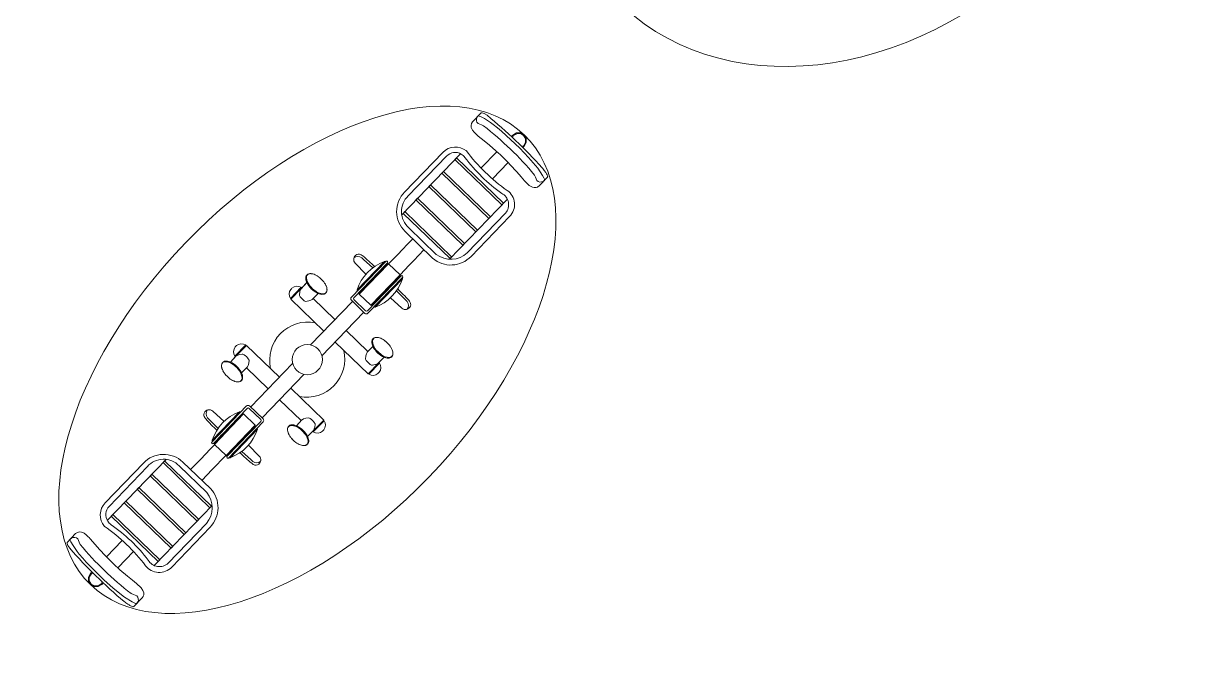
# Model space of a CAD drawing. Header units: metres. Extents: x 859577 to 860336, y 1645916 to 1646650.
# Drawn here: x 859953.699 to 859957.585, y 1646448.414 to 1646450.481 of the extents above; entities that cross this region are included whole.
import ezdxf

# ---------------------------------------------------------------- set-up
doc = ezdxf.new("R2010")
doc.units = ezdxf.units.M
doc.layers.add('A-ACCESORIOS', color=30, linetype='Continuous', lineweight=20)
doc.layers.add('PISO', color=31, linetype='Continuous', lineweight=15)

# ---------------------------------------------------------------- blocks, each defined once
blk = doc.blocks.new('mu10-9')
at = {"layer": 'A-ACCESORIOS', "linetype": 'Continuous', "ltscale": 20}
for p, q in [((-0.2018, 0.1948), (-0.2043, 0.1942)), ((-0.2043, 0.1942), (-0.2026, 0.1946)), ((-0.2026, 0.1946), (-0.2042, 0.1942)), ((-0.2018, 0.1948), (-0.1993, 0.1948)), ((-0.1968, 0.1942), (-0.1993, 0.1948)), ((0.1968, 0.1942), (0.1993, 0.1948)), ((0.2018, 0.1948), (0.1993, 0.1948)), ((0.2018, 0.1948), (0.2043, 0.1942)), ((0.2043, 0.1942), (0.2026, 0.1946)), ((0.2026, 0.1946), (0.2042, 0.1942)), ((-0.2234, 0.1576), (-0.2236, 0.1528)), ((-0.223, 0.1614), (-0.2234, 0.1576)), ((-0.2229, 0.1623), (-0.223, 0.1614)), ((-0.2222, 0.1669), (-0.2229, 0.1623)), ((-0.2217, 0.1689), (-0.2222, 0.1669)), ((-0.2211, 0.1713), (-0.2217, 0.1689)), ((-0.2211, 0.1714), (-0.2199, 0.1755)), ((-0.2184, 0.1793), (-0.2198, 0.1755)), ((-0.2183, 0.1794), (-0.2166, 0.1828)), ((-0.215, 0.1854), (-0.2165, 0.183)), ((-0.2147, 0.1859), (-0.215, 0.1854)), ((-0.2137, 0.1872), (-0.2147, 0.1859)), ((-0.2147, 0.1859), (-0.2147, 0.1858)), ((-0.2137, 0.1872), (-0.2135, 0.1874)), ((-0.2135, 0.1874), (-0.2126, 0.1885)), ((-0.2122, 0.1889), (-0.2126, 0.1885)), ((-0.2121, 0.1891), (-0.2122, 0.1889)), ((-0.2121, 0.1891), (-0.2099, 0.1912)), ((-0.2075, 0.1929), (-0.2099, 0.1912)), ((-0.2051, 0.194), (-0.2075, 0.1929)), ((-0.2044, 0.1942), (-0.2051, 0.194)), ((-0.2042, 0.1942), (-0.2044, 0.1942)), ((-0.2042, 0.1942), (-0.2043, 0.1942)), ((-0.1936, 0.1929), (-0.1968, 0.1942)), ((-0.1936, 0.1929), (-0.1912, 0.1912)), ((-0.1912, 0.1912), (-0.189, 0.1891)), ((-0.189, 0.1891), (-0.1869, 0.1864)), ((-0.1058, 0.1775), (-0.1058, 0.026)), ((0.1058, 0.1775), (0.1058, 0.026)), ((0.189, 0.1891), (0.1869, 0.1864)), ((0.1912, 0.1912), (0.189, 0.1891)), ((0.1936, 0.1929), (0.1912, 0.1912)), ((0.1936, 0.1929), (0.1968, 0.1942)), ((0.2042, 0.1942), (0.2044, 0.1942)), ((0.2042, 0.1942), (0.2043, 0.1942)), ((0.2044, 0.1942), (0.2051, 0.194)), ((0.2051, 0.194), (0.2075, 0.1929)), ((0.2075, 0.1929), (0.2099, 0.1912)), ((0.2121, 0.1891), (0.2099, 0.1912)), ((0.2121, 0.1891), (0.2122, 0.1889)), ((0.2122, 0.1889), (0.2126, 0.1885)), ((0.2135, 0.1874), (0.2126, 0.1885)), ((0.2137, 0.1872), (0.2135, 0.1874)), ((0.2137, 0.1872), (0.2147, 0.1859)), ((0.2147, 0.1859), (0.2147, 0.1858)), ((0.2147, 0.1859), (0.215, 0.1854)), ((0.215, 0.1854), (0.2165, 0.183)), ((0.2183, 0.1794), (0.2166, 0.1828)), ((0.2184, 0.1793), (0.2198, 0.1755)), ((0.2211, 0.1714), (0.2199, 0.1755)), ((0.2211, 0.1713), (0.2217, 0.1689)), ((0.2217, 0.1689), (0.2222, 0.1669)), ((0.2222, 0.1669), (0.2229, 0.1623)), ((0.2229, 0.1623), (0.223, 0.1614)), ((0.223, 0.1614), (0.2234, 0.1576)), ((0.2234, 0.1576), (0.2236, 0.1528)), ((-0.2236, 0.1528), (-0.2234, 0.1481)), ((-0.2235, 0.1479), (-0.2232, 0.1432)), ((-0.2234, 0.148), (-0.2231, 0.1437)), ((-0.2232, 0.1432), (-0.2226, 0.1386)), ((-0.2226, 0.1386), (-0.2226, 0.1385)), ((-0.2226, 0.1385), (-0.2217, 0.134)), ((-0.2217, 0.134), (-0.2206, 0.1297)), ((-0.2205, 0.1297), (-0.2192, 0.1258)), ((-0.2192, 0.1258), (-0.2188, 0.1248)), ((-0.2188, 0.1248), (-0.2184, 0.1241)), ((-0.2184, 0.1239), (-0.2184, 0.1241)), ((-0.2176, 0.1221), (-0.2184, 0.1239)), ((-0.2176, 0.1221), (-0.2157, 0.1187)), ((-0.2157, 0.1187), (-0.2158, 0.1188)), ((-0.2157, 0.1187), (-0.2155, 0.1185)), ((-0.2155, 0.1185), (-0.215, 0.1178)), ((-0.215, 0.1178), (-0.2138, 0.116)), ((-0.1876, 0.1159), (-0.1859, 0.1182)), ((-0.1856, 0.1187), (-0.1859, 0.1182)), ((-0.1838, 0.122), (-0.1856, 0.1187)), ((-0.182, 0.126), (-0.1838, 0.122)), ((0.1588, 0.026), (0.1587, 0.1256)), ((0.182, 0.126), (0.1838, 0.122)), ((0.1838, 0.122), (0.1856, 0.1187)), ((0.1856, 0.1187), (0.1859, 0.1182)), ((0.1876, 0.1159), (0.1859, 0.1182)), ((0.215, 0.1178), (0.2138, 0.116)), ((0.2155, 0.1185), (0.215, 0.1178)), ((0.2157, 0.1187), (0.2155, 0.1185)), ((0.2176, 0.1221), (0.2157, 0.1187)), ((0.2157, 0.1187), (0.2158, 0.1188)), ((0.2176, 0.1221), (0.2184, 0.1239)), ((0.2188, 0.1248), (0.2184, 0.1241)), ((0.2184, 0.1239), (0.2184, 0.1241)), ((0.2192, 0.1258), (0.2188, 0.1248)), ((0.2205, 0.1297), (0.2192, 0.1258)), ((0.2217, 0.134), (0.2206, 0.1297)), ((0.2226, 0.1385), (0.2217, 0.134)), ((0.2232, 0.1432), (0.2226, 0.1386)), ((0.2226, 0.1386), (0.2226, 0.1385)), ((0.2234, 0.148), (0.2231, 0.1437)), ((0.2235, 0.1479), (0.2232, 0.1432)), ((0.2236, 0.1528), (0.2234, 0.1481)), ((-0.8409, 0.1082), (-0.8409, 0.1082)), ((-0.8404, 0.1082), (-0.5649, 0.1082)), ((-0.2138, 0.116), (-0.2136, 0.1158)), ((-0.2136, 0.1158), (-0.2135, 0.1157)), ((-0.2135, 0.1157), (-0.2135, 0.1156)), ((-0.2133, 0.1154), (-0.2134, 0.1156)), ((-0.2133, 0.1154), (-0.2116, 0.1135)), ((-0.2116, 0.1135), (-0.2111, 0.1129)), ((-0.2111, 0.1129), (-0.2088, 0.111)), ((-0.2064, 0.1096), (-0.2088, 0.111)), ((-0.2039, 0.1088), (-0.2064, 0.1096)), ((-0.2031, 0.1086), (-0.2039, 0.1088)), ((-0.2006, 0.1083), (-0.2031, 0.1086)), ((-0.2006, 0.1083), (-0.1981, 0.1086)), ((-0.1981, 0.1086), (-0.1974, 0.1088)), ((-0.1974, 0.1088), (-0.1973, 0.1088)), ((-0.1973, 0.1088), (-0.1956, 0.1094)), ((-0.1973, 0.1088), (-0.1972, 0.1089)), ((-0.1972, 0.1089), (-0.1973, 0.1088)), ((-0.1949, 0.1096), (-0.1956, 0.1094)), ((-0.1925, 0.111), (-0.1949, 0.1096)), ((-0.1902, 0.1129), (-0.1925, 0.111)), ((-0.188, 0.1153), (-0.1902, 0.1129)), ((-0.188, 0.1153), (-0.1876, 0.1158)), ((-0.1876, 0.1158), (-0.1876, 0.1159)), ((0.1876, 0.1158), (0.1876, 0.1159)), ((0.188, 0.1153), (0.1876, 0.1158)), ((0.188, 0.1153), (0.1902, 0.1129)), ((0.1902, 0.1129), (0.1925, 0.111)), ((0.1925, 0.111), (0.1949, 0.1096)), ((0.1949, 0.1096), (0.1956, 0.1094)), ((0.1973, 0.1088), (0.1956, 0.1094)), ((0.1973, 0.1088), (0.1972, 0.1089)), ((0.1972, 0.1089), (0.1973, 0.1088)), ((0.1974, 0.1088), (0.1973, 0.1088)), ((0.1981, 0.1086), (0.1974, 0.1088)), ((0.2006, 0.1083), (0.1981, 0.1086)), ((0.2006, 0.1083), (0.2031, 0.1086)), ((0.2031, 0.1086), (0.2039, 0.1088)), ((0.2039, 0.1088), (0.2064, 0.1096)), ((0.2064, 0.1096), (0.2088, 0.111)), ((0.2111, 0.1129), (0.2088, 0.111)), ((0.2116, 0.1135), (0.2111, 0.1129)), ((0.2133, 0.1154), (0.2116, 0.1135)), ((0.2133, 0.1154), (0.2134, 0.1156)), ((0.2136, 0.1158), (0.2135, 0.1157)), ((0.2135, 0.1157), (0.2135, 0.1156)), ((0.2138, 0.116), (0.2136, 0.1158)), ((0.8404, 0.1082), (0.5649, 0.1082)), ((0.8409, 0.1082), (0.8409, 0.1082)), ((-1.0283, 0.0136), (-1.0281, 0.0137)), ((-0.8547, 0.0263), (-0.9293, 0.0263)), ((-0.4144, 0.027), (-0.2752, 0.027)), ((0.4144, 0.027), (0.2752, 0.027)), ((0.8547, 0.0263), (0.9293, 0.0263)), ((1.0283, 0.0136), (1.0281, 0.0137)), ((-0.8548, -0.0253), (-0.9292, -0.0253)), ((-0.2752, -0.0267), (-0.4145, -0.0266)), ((-0.1058, -0.1774), (-0.1058, -0.0259)), ((0.1058, -0.1774), (0.1058, -0.0259)), ((0.1588, -0.026), (0.1587, -0.1255)), ((0.2752, -0.0267), (0.4145, -0.0266)), ((0.8548, -0.0253), (0.9292, -0.0253)), ((-0.8409, -0.1073), (-0.561, -0.1073)), ((-0.215, -0.1177), (-0.2138, -0.116)), ((-0.2138, -0.116), (-0.2136, -0.1157)), ((-0.2136, -0.1157), (-0.2135, -0.1157)), ((-0.2135, -0.1157), (-0.2135, -0.1156)), ((-0.2133, -0.1153), (-0.2134, -0.1155)), ((-0.2133, -0.1153), (-0.2116, -0.1134)), ((-0.2116, -0.1134), (-0.2111, -0.1129)), ((-0.2111, -0.1129), (-0.2088, -0.111)), ((-0.2064, -0.1096), (-0.2088, -0.111)), ((-0.2039, -0.1087), (-0.2064, -0.1096)), ((-0.2031, -0.1085), (-0.2039, -0.1087)), ((-0.2006, -0.1082), (-0.2031, -0.1085)), ((-0.2006, -0.1082), (-0.1981, -0.1085)), ((-0.1981, -0.1085), (-0.1974, -0.1087)), ((-0.1974, -0.1087), (-0.1973, -0.1087)), ((-0.1973, -0.1087), (-0.1972, -0.1088)), ((-0.1972, -0.1088), (-0.1973, -0.1088)), ((-0.1973, -0.1088), (-0.1956, -0.1094)), ((-0.1949, -0.1096), (-0.1956, -0.1094)), ((-0.1925, -0.111), (-0.1949, -0.1096)), ((0.1925, -0.111), (0.1949, -0.1096)), ((0.1949, -0.1096), (0.1956, -0.1094)), ((0.1973, -0.1088), (0.1956, -0.1094)), ((0.1973, -0.1087), (0.1972, -0.1088)), ((0.1972, -0.1088), (0.1973, -0.1088)), ((0.1974, -0.1087), (0.1973, -0.1087)), ((0.1981, -0.1085), (0.1974, -0.1087)), ((0.2006, -0.1082), (0.1981, -0.1085)), ((0.2006, -0.1082), (0.2031, -0.1085)), ((0.2031, -0.1085), (0.2039, -0.1087)), ((0.2039, -0.1087), (0.2064, -0.1096)), ((0.2064, -0.1096), (0.2088, -0.111)), ((0.2111, -0.1129), (0.2088, -0.111)), ((0.2116, -0.1134), (0.2111, -0.1129)), ((0.2133, -0.1153), (0.2116, -0.1134)), ((0.2133, -0.1153), (0.2134, -0.1155)), ((0.2135, -0.1157), (0.2135, -0.1156)), ((0.2136, -0.1157), (0.2135, -0.1157)), ((0.2138, -0.116), (0.2136, -0.1157)), ((0.215, -0.1177), (0.2138, -0.116)), ((0.8409, -0.1073), (0.561, -0.1073)), ((-0.2236, -0.1527), (-0.2234, -0.1481)), ((-0.2234, -0.1576), (-0.2236, -0.1527)), ((-0.2235, -0.1479), (-0.2232, -0.1432)), ((-0.2234, -0.148), (-0.2231, -0.1437)), ((-0.2232, -0.1431), (-0.2226, -0.1385)), ((-0.2226, -0.1385), (-0.2217, -0.134)), ((-0.2226, -0.1385), (-0.2226, -0.1385)), ((-0.2217, -0.1339), (-0.2206, -0.1297)), ((-0.2205, -0.1296), (-0.2192, -0.1257)), ((-0.2192, -0.1257), (-0.2188, -0.1248)), ((-0.2188, -0.1248), (-0.2184, -0.124)), ((-0.2176, -0.122), (-0.2184, -0.1239)), ((-0.2184, -0.1239), (-0.2184, -0.124)), ((-0.2176, -0.122), (-0.2157, -0.1187)), ((-0.2157, -0.1187), (-0.2158, -0.1188)), ((-0.2157, -0.1187), (-0.2155, -0.1185)), ((-0.2155, -0.1185), (-0.215, -0.1177)), ((-0.1838, -0.1219), (-0.1856, -0.1187)), ((-0.182, -0.1259), (-0.1838, -0.1219)), ((0.182, -0.1259), (0.1838, -0.1219)), ((0.1838, -0.1219), (0.1856, -0.1187)), ((0.2155, -0.1185), (0.215, -0.1177)), ((0.2157, -0.1187), (0.2155, -0.1185)), ((0.2157, -0.1187), (0.2158, -0.1188)), ((0.2176, -0.122), (0.2157, -0.1187)), ((0.2176, -0.122), (0.2184, -0.1239)), ((0.2184, -0.1239), (0.2184, -0.124)), ((0.2188, -0.1248), (0.2184, -0.124)), ((0.2192, -0.1257), (0.2188, -0.1248)), ((0.2205, -0.1296), (0.2192, -0.1257)), ((0.2217, -0.1339), (0.2206, -0.1297)), ((0.2226, -0.1385), (0.2217, -0.134)), ((0.2232, -0.1431), (0.2226, -0.1385)), ((0.2226, -0.1385), (0.2226, -0.1385)), ((0.2234, -0.148), (0.2231, -0.1437)), ((0.2235, -0.1479), (0.2232, -0.1432)), ((0.2236, -0.1527), (0.2234, -0.1481)), ((0.2234, -0.1576), (0.2236, -0.1527)), ((-0.223, -0.1613), (-0.2234, -0.1576)), ((-0.2229, -0.1623), (-0.223, -0.1613)), ((-0.2222, -0.1669), (-0.2229, -0.1623)), ((-0.2217, -0.1688), (-0.2222, -0.1669)), ((-0.2211, -0.1713), (-0.2217, -0.1688)), ((-0.2211, -0.1713), (-0.2199, -0.1754)), ((-0.2184, -0.1792), (-0.2198, -0.1755)), ((-0.2183, -0.1793), (-0.2166, -0.1828)), ((-0.215, -0.1853), (-0.2165, -0.1829)), ((-0.2147, -0.1859), (-0.215, -0.1853)), ((-0.2147, -0.1859), (-0.2147, -0.1857)), ((-0.2137, -0.1871), (-0.2147, -0.1859)), ((-0.2137, -0.1871), (-0.2135, -0.1874)), ((-0.2135, -0.1874), (-0.2126, -0.1885)), ((-0.2122, -0.1888), (-0.2126, -0.1885)), ((-0.2121, -0.189), (-0.2122, -0.1888)), ((-0.2121, -0.189), (-0.2099, -0.1912)), ((-0.2075, -0.1928), (-0.2099, -0.1912)), ((-0.2051, -0.194), (-0.2075, -0.1928)), ((-0.2044, -0.1941), (-0.2051, -0.194)), ((-0.2042, -0.1941), (-0.2044, -0.1941)), ((-0.2042, -0.1941), (-0.2043, -0.1942)), ((-0.2018, -0.1947), (-0.2043, -0.1942)), ((-0.2043, -0.1942), (-0.2026, -0.1945)), ((-0.2026, -0.1945), (-0.2042, -0.1941)), ((-0.1968, -0.1942), (-0.1993, -0.1947)), ((-0.1936, -0.1928), (-0.1968, -0.1942)), ((-0.1936, -0.1928), (-0.1912, -0.1912)), ((-0.1912, -0.1912), (-0.189, -0.189)), ((-0.189, -0.189), (-0.1869, -0.1863)), ((0.189, -0.189), (0.1869, -0.1863)), ((0.1912, -0.1912), (0.189, -0.189)), ((0.1936, -0.1928), (0.1912, -0.1912)), ((0.1936, -0.1928), (0.1968, -0.1942)), ((0.1968, -0.1942), (0.1993, -0.1947)), ((0.2018, -0.1947), (0.2043, -0.1942)), ((0.2026, -0.1945), (0.2042, -0.1941)), ((0.2043, -0.1942), (0.2026, -0.1945)), ((0.2042, -0.1941), (0.2044, -0.1941)), ((0.2042, -0.1941), (0.2043, -0.1942)), ((0.2044, -0.1941), (0.2051, -0.194)), ((0.2051, -0.194), (0.2075, -0.1928)), ((0.2075, -0.1928), (0.2099, -0.1912)), ((0.2121, -0.189), (0.2099, -0.1912)), ((0.2121, -0.189), (0.2122, -0.1888)), ((0.2122, -0.1888), (0.2126, -0.1885)), ((0.2135, -0.1874), (0.2126, -0.1885)), ((0.2137, -0.1871), (0.2135, -0.1874)), ((0.2137, -0.1871), (0.2147, -0.1859)), ((0.2147, -0.1859), (0.215, -0.1853)), ((0.2147, -0.1859), (0.2147, -0.1857)), ((0.215, -0.1853), (0.2165, -0.1829)), ((0.2183, -0.1793), (0.2166, -0.1828)), ((0.2184, -0.1792), (0.2198, -0.1755)), ((0.2211, -0.1713), (0.2199, -0.1754)), ((0.2211, -0.1713), (0.2217, -0.1688)), ((0.2217, -0.1688), (0.2222, -0.1669)), ((0.2222, -0.1669), (0.2229, -0.1623)), ((0.2229, -0.1623), (0.223, -0.1613)), ((0.223, -0.1613), (0.2234, -0.1576)), ((-0.2018, -0.1947), (-0.1993, -0.1947)), ((0.2018, -0.1947), (0.1993, -0.1947))]:
    blk.add_line(p, q, dxfattribs=at)
for points in [[(-0.158, 0.1801, -0.317999), (-0.1349, 0.2003, -0.054649), (-0.1291, 0.2002, -0.31746), (-0.1065, 0.18, 0.795577)], [(0.158, 0.1801, 0.317999), (0.1349, 0.2003, 0.054649), (0.1291, 0.2002, 0.31746), (0.1065, 0.18, -0.795577)], [(-0.1938, 0.1124, 0.17184), (-0.1809, 0.1437, 0.047903), (-0.182, 0.1669, 0.149304), (-0.1926, 0.1895, 0.377952), (-0.2094, 0.1914, 10.609344)], [(-0.1813, 0.1283, 0.164178), (-0.1822, 0.1775)], [(0.1813, 0.1283, -0.164178), (0.1822, 0.1775)], [(0.1938, 0.1124, -0.17184), (0.1809, 0.1437, -0.047903), (0.182, 0.1669, -0.149304), (0.1926, 0.1895, -0.377952), (0.2094, 0.1914, -10.609344)], [(-0.985, -0.1522), (-0.9878, -0.1499), (-0.9905, -0.1432), (-0.993, -0.1324, -0.038718), (-0.9948, 0.1192, -0.035362), (-0.9928, 0.1336, -0.005569), (-0.9906, 0.1435, -0.066559), (-0.9876, 0.1511, -0.20289), (-0.9848, 0.1534), (-0.9445, 0.1534), (-0.9391, 0.1525), (-0.9379, 0.1519), (-0.9342, 0.15), (-0.9328, 0.1491), (-0.9291, 0.1454), (-0.9267, 0.1406), (-0.9256, 0.1383), (-0.9234, 0.1288), (-0.9236, 0.1074), (-0.9251, 0.0895), (-0.927, 0.0683), (-0.9289, 0.0362), (-0.9293, 0.0264), (-0.9294, 0.0239), (-0.9294, 0.0198), (-0.9296, -0.01), (-0.9291, -0.0302), (-0.9277, -0.0584), (-0.926, -0.0805), (-0.9235, -0.1058)], [(-0.9602, -0.1162, -0.054414), (-0.96, 0.1174, 0.276496)], [(-0.8615, -0.1009, 0.079141), (-0.8608, 0.088, -0.46394), (-0.8042, 0.1533), (-0.6213, 0.1531, -0.397609), (-0.5283, 0.0657), (-0.5291, -0.0616, -0.415186), (-0.6215, -0.1525), (-0.8039, -0.1523, -0.388675), (-0.8613, -0.1, -0.125554)], [(-0.8033, -0.135, -0.357463), (-0.8417, -0.1045, -0.079017), (-0.8425, -0.0884, 0.077429), (-0.8412, 0.0815, -0.484598), (-0.8031, 0.1359, -0.188746)], [(-0.8031, 0.1359), (-0.6207, 0.1358, -0.364038), (-0.5462, 0.0656), (-0.5461, -0.0607, -0.43898), (-0.6209, -0.1351), (-0.8033, -0.135)], [(-0.3754, 0.0532, -0.015677), (-0.3739, 0.1055, -0.112528), (-0.3705, 0.1172, -0.150666), (-0.3637, 0.1226, -0.108042)], [(-0.3683, 0.0545), (-0.3671, 0.0964), (-0.3672, 0.1042, -0.336355), (-0.3487, 0.1222, -0.399715)], [(-0.3637, 0.1226, -0.542074), (-0.3393, 0.1069), (-0.3375, 0.0562)], [(-0.182, 0.126, 0.007771), (-0.1813, 0.1283, 0.002016)], [(-0.1059, 0.0659, -0.541009), (0.1057, 0.0662, -1.850909)], [(0.182, 0.126, -0.007771), (0.1813, 0.1283, -0.002016)], [(0.3637, 0.1226, 0.542074), (0.3393, 0.1069), (0.3375, 0.0562)], [(0.3683, 0.0545), (0.3671, 0.0964), (0.3672, 0.1042, 0.336355), (0.3487, 0.1222, 0.399715)], [(0.3754, 0.0532, 0.015677), (0.3739, 0.1055, 0.112528), (0.3705, 0.1172, 0.150666), (0.3637, 0.1226, 0.108042)], [(0.8615, -0.1009, -0.079141), (0.8608, 0.088, 0.46394), (0.8042, 0.1533), (0.6213, 0.1531, 0.397609), (0.5283, 0.0657), (0.5291, -0.0616, 0.415186), (0.6215, -0.1525), (0.8039, -0.1523, 0.388675), (0.8613, -0.1, 0.125554)], [(0.8031, 0.1359), (0.6207, 0.1358, 0.364038), (0.5462, 0.0656), (0.5461, -0.0607, 0.43898), (0.6209, -0.1351), (0.8033, -0.135)], [(0.8033, -0.135, 0.357463), (0.8417, -0.1045, 0.079017), (0.8425, -0.0884, -0.077429), (0.8412, 0.0815, 0.484598), (0.8031, 0.1359, 0.188746)], [(0.985, -0.1522), (0.9878, -0.1499), (0.9905, -0.1432), (0.993, -0.1324, 0.038718), (0.9948, 0.1192, 0.035362), (0.9928, 0.1336, 0.005569), (0.9906, 0.1435, 0.066559), (0.9876, 0.1511, 0.20289), (0.9848, 0.1534), (0.9445, 0.1534), (0.9391, 0.1525), (0.9379, 0.1519), (0.9342, 0.15), (0.9328, 0.1491), (0.9291, 0.1454), (0.9267, 0.1406), (0.9256, 0.1383), (0.9234, 0.1288), (0.9236, 0.1074), (0.9251, 0.0895), (0.927, 0.0683), (0.9289, 0.0362), (0.9293, 0.0264), (0.9294, 0.0239), (0.9294, 0.0198), (0.9296, -0.01), (0.9291, -0.0302), (0.9277, -0.0584), (0.926, -0.0805), (0.9235, -0.1058)], [(0.9602, -0.1162, 0.054414), (0.96, 0.1174, -0.276496)], [(-0.2093, 0.1116, 0.346479), (-0.1938, 0.1124)], [(0.2093, 0.1116, -0.346479), (0.1938, 0.1124)], [(-0.4092, 0.0381, -0.771752), (-0.4102, 0.0412), (-0.41, 0.0414)], [(-0.41, 0.0414, -0.229933), (-0.2798, 0.0414, -35.353268)], [(-0.41, 0.0414), (-0.2798, 0.0414, -0.79127), (-0.2806, 0.0382, 1512.502002)], [(0.41, 0.0414), (0.2798, 0.0414, 0.79127), (0.2806, 0.0382, -1512.502002)], [(0.41, 0.0414, 0.229933), (0.2798, 0.0414, 35.353268)], [(0.4092, 0.0381, 0.771752), (0.4102, 0.0412), (0.41, 0.0414)], [(-0.4146, 0.0314, -0.386366), (-0.4172, 0.034, -0.028587), (-0.4172, 0.0357, -0.386366), (-0.4146, 0.0383), (-0.2492, 0.0382, -0.366132), (-0.2422, 0.0313), (-0.2422, -0.0311, -0.37819), (-0.2493, -0.038), (-0.4141, -0.0379, -0.460421), (-0.4173, -0.0353, -0.010041), (-0.4173, -0.0336, -0.407828), (-0.4146, -0.031), (-0.2537, -0.0311)], [(-0.2537, -0.0311, 0.390187), (-0.2493, -0.0267), (-0.2492, 0.0269, 0.371298), (-0.2536, 0.0313), (-0.4146, 0.0314)], [(-0.4144, 0.027, -0.412327), (-0.4118, 0.0296), (-0.2783, 0.0295, -0.393222), (-0.2752, 0.027), (-0.2752, -0.0267, -0.380375), (-0.2782, -0.0293), (-0.41, -0.0293, -0.262383), (-0.4145, -0.0266, -0.298492)], [(0.4146, 0.0314, 0.386366), (0.4172, 0.034, 0.028587), (0.4172, 0.0357, 0.386366), (0.4146, 0.0383), (0.2492, 0.0382, 0.366132), (0.2422, 0.0313), (0.2422, -0.0311, 0.37819), (0.2493, -0.038), (0.4141, -0.0379, 0.460421), (0.4173, -0.0353, 0.010041), (0.4173, -0.0336, 0.407828), (0.4146, -0.031), (0.2537, -0.0311)], [(0.2537, -0.0311, -0.390187), (0.2493, -0.0267), (0.2492, 0.0269, -0.371298), (0.2536, 0.0313), (0.4146, 0.0314)], [(0.4144, 0.027, 0.412327), (0.4118, 0.0296), (0.2783, 0.0295, 0.393222), (0.2752, 0.027), (0.2752, -0.0267, 0.380375), (0.2782, -0.0293), (0.41, -0.0293, 0.262383), (0.4145, -0.0266, 0.298492)], [(-0.4092, -0.0379, 0.771752), (-0.4102, -0.0411), (-0.41, -0.0412)], [(-0.41, -0.0412), (-0.2798, -0.0413, 0.79127), (-0.2806, -0.038, -1512.502002)], [(0.41, -0.0412), (0.2798, -0.0413, -0.79127), (0.2806, -0.038, 1512.502002)], [(0.4092, -0.0379, -0.771752), (0.4102, -0.0411), (0.41, -0.0412)], [(-0.41, -0.0412, 0.229933), (-0.2798, -0.0413, 35.353268)], [(-0.3754, -0.053, 0.015677), (-0.3739, -0.1053, 0.112528), (-0.3705, -0.117, 0.150666), (-0.3637, -0.1225, 0.108042)], [(-0.3683, -0.0543), (-0.3671, -0.0963), (-0.3672, -0.104, 0.336355), (-0.3487, -0.122, 0.399715)], [(-0.3637, -0.1225, 0.542074), (-0.3393, -0.1067), (-0.3375, -0.056)], [(-0.1059, -0.0659, 0.541009), (0.1057, -0.0662, 1.850909)], [(0.41, -0.0412, -0.229933), (0.2798, -0.0413, -35.353268)], [(0.3637, -0.1225, -0.542074), (0.3393, -0.1067), (0.3375, -0.056)], [(0.3683, -0.0543), (0.3671, -0.0963), (0.3672, -0.104, -0.336355), (0.3487, -0.122, -0.399715)], [(0.3754, -0.053, -0.015677), (0.3739, -0.1053, -0.112528), (0.3705, -0.117, -0.150666), (0.3637, -0.1225, -0.108042)], [(-0.985, -0.1522), (-0.9447, -0.1522, 0.311468), (-0.9253, -0.1354, 0.048008), (-0.9235, -0.1244, 0.029971), (-0.9235, -0.1058, -0.029971)], [(-0.1938, -0.1123, -0.17184), (-0.1809, -0.1437, -0.047903), (-0.182, -0.1669, -0.149304), (-0.1926, -0.1894, -0.377952), (-0.2094, -0.1913, -10.609344)], [(-0.2093, -0.1116, -0.346479), (-0.1938, -0.1123)], [(-0.1925, -0.111, -0.078602), (-0.1856, -0.1187, 3.405343)], [(0.1938, -0.1123, 0.17184), (0.1809, -0.1437, 0.047903), (0.182, -0.1669, 0.149304), (0.1926, -0.1894, 0.377952), (0.2094, -0.1913, 10.609344)], [(0.1925, -0.111, 0.078602), (0.1856, -0.1187, -3.405343)], [(0.2093, -0.1116, 0.346479), (0.1938, -0.1123)], [(0.985, -0.1522), (0.9447, -0.1522, -0.311468), (0.9253, -0.1354, -0.048008), (0.9235, -0.1244, -0.029971), (0.9235, -0.1058, 0.029971)], [(-0.1813, -0.1282, -0.164178), (-0.1822, -0.1774)], [(-0.182, -0.1259, -0.007771), (-0.1813, -0.1282, -0.002016)], [(0.1813, -0.1282, 0.164178), (0.1822, -0.1774)], [(0.182, -0.1259, 0.007771), (0.1813, -0.1282, 0.002016)], [(-0.158, -0.18, 0.317999), (-0.1349, -0.2002, 0.054649), (-0.1291, -0.2002, 0.31746), (-0.1065, -0.18, -0.795577)], [(0.158, -0.18, -0.317999), (0.1349, -0.2002, -0.054649), (0.1291, -0.2002, -0.31746), (0.1065, -0.18, 0.795577)]]:
    blk.add_lwpolyline(points, format="xyb", dxfattribs=at)
at = {"layer": 'A-ACCESORIOS', "linetype": 'Continuous', "ltscale": 20, "flags": 128}
for points in [[(-0.1566, 0.1774), (-0.1566, 0.1774), (-0.1568, 0.1774), (-0.1571, 0.1774), (-0.1571, 0.1775), (-0.1587, 0.1775), (-0.1587, 0.1774), (-0.1822, 0.1775), (-0.1829, 0.1793), (-0.1846, 0.1828), (-0.1869, 0.1864)], [(0.1566, 0.1774), (0.1566, 0.1774), (0.1568, 0.1774), (0.1571, 0.1774), (0.1571, 0.1775), (0.1587, 0.1775), (0.1587, 0.1774), (0.1822, 0.1775), (0.1829, 0.1793), (0.1846, 0.1828), (0.1869, 0.1864)], [(-0.1587, 0.1257), (-0.1587, 0.1256), (-0.1588, 0.026)], [(-0.1587, -0.1256), (-0.1587, -0.1255), (-0.1588, -0.026)], [(-0.1566, -0.1773), (-0.1566, -0.1774), (-0.1568, -0.1773), (-0.1571, -0.1773), (-0.1571, -0.1775), (-0.1587, -0.1775), (-0.1587, -0.1773), (-0.1822, -0.1774), (-0.1829, -0.1793), (-0.1846, -0.1828), (-0.1869, -0.1863)], [(0.1566, -0.1773), (0.1566, -0.1774), (0.1568, -0.1773), (0.1571, -0.1773), (0.1571, -0.1775), (0.1587, -0.1775), (0.1587, -0.1773), (0.1822, -0.1774), (0.1829, -0.1793), (0.1846, -0.1828), (0.1869, -0.1863)]]:
    blk.add_lwpolyline(points, dxfattribs=at)
at = {"layer": 'A-ACCESORIOS', "linetype": 'Continuous', "ltscale": 20}
for points in [[(-0.1542, 0.1774), (-0.1822, 0.1775)], [(-0.1542, 0.1774), (-0.1511, 0.1765), (-0.1453, 0.1737), (-0.1436, 0.1726), (-0.1365, 0.1675), (-0.1346, 0.1659), (-0.1332, 0.1609), (-0.1326, 0.1563), (-0.1324, 0.1515), (-0.1326, 0.1467), (-0.1333, 0.1421), (-0.1346, 0.1371), (-0.143, 0.1308), (-0.1494, 0.1272), (-0.1543, 0.1257), (-0.1555, 0.1256), (-0.182, 0.126)], [(-0.157, 0.1788), (-0.1074, 0.1788), (-0.1065, 0.18), (-0.158, 0.1801), (-0.157, 0.1788)], [(-0.1058, 0.1775), (-0.1555, 0.1775), (-0.1571, 0.1774)], [(0.1058, 0.1775), (0.1555, 0.1775), (0.1571, 0.1774)], [(0.157, 0.1788), (0.1074, 0.1788), (0.1065, 0.18), (0.158, 0.1801), (0.157, 0.1788)], [(0.1542, 0.1774), (0.1511, 0.1765), (0.1453, 0.1737), (0.1436, 0.1726), (0.1365, 0.1675), (0.1346, 0.1659), (0.1332, 0.1609), (0.1326, 0.1563), (0.1324, 0.1515), (0.1326, 0.1467), (0.1333, 0.1421), (0.1346, 0.1371), (0.143, 0.1308), (0.1494, 0.1272), (0.1543, 0.1257), (0.1555, 0.1256), (0.182, 0.126)], [(0.1542, 0.1774), (0.1822, 0.1775)], [(-0.9701, -0.1522), (-0.9718, -0.1514), (-0.9735, -0.149), (-0.9751, -0.1451), (-0.9792, -0.1308), (-0.9838, -0.1074), (-0.9853, -0.0966), (-0.9871, -0.0788), (-0.9882, -0.0613), (-0.9897, 0.0212), (-0.9881, 0.0625), (-0.9835, 0.1094), (-0.9774, 0.1381), (-0.9749, 0.1462), (-0.9733, 0.1502), (-0.9716, 0.1526), (-0.9699, 0.1534), (-0.9645, 0.1525), (-0.9596, 0.1501), (-0.9558, 0.1462), (-0.9533, 0.1414), (-0.9525, 0.136), (-0.9574, 0.1252), (-0.96, 0.1174)], [(0.9701, -0.1522), (0.9718, -0.1514), (0.9735, -0.149), (0.9751, -0.1451), (0.9792, -0.1308), (0.9838, -0.1074), (0.9853, -0.0966), (0.9871, -0.0788), (0.9882, -0.0613), (0.9897, 0.0212), (0.9881, 0.0625), (0.9835, 0.1094), (0.9774, 0.1381), (0.9749, 0.1462), (0.9733, 0.1502), (0.9716, 0.1526), (0.9699, 0.1534), (0.9645, 0.1525), (0.9596, 0.1501), (0.9558, 0.1462), (0.9533, 0.1414), (0.9525, 0.136), (0.9574, 0.1252), (0.96, 0.1174)], [(-1.0283, -0.0124), (-1.0318, 0.0006), (-1.0283, 0.0136), (-1.0187, 0.0231), (-1.0056, 0.0266)], [(-1.026, 0.0123), (-1.0292, 0.0006), (-1.026, -0.0111), (-1.0174, -0.0196), (-1.0056, -0.0228), (-0.9986, -0.0209)], [(-0.9987, 0.0221), (-1.0056, 0.024), (-1.0174, 0.0208), (-1.026, 0.0123)], [(-0.5286, 0.0261), (-0.5041, 0.0261)], [(-0.4577, 0.0261), (-0.4806, 0.0261), (-0.5041, 0.0261)], [(-0.4577, 0.0261), (-0.436, 0.026)], [(-0.436, 0.026), (-0.4163, 0.026)], [(-0.4163, 0.026), (-0.414, 0.026)], [(-0.4145, -0.0266), (-0.4144, 0.027)], [(-0.0428, 0.026), (-0.1588, 0.026), (-0.2422, 0.0261)], [(0.0428, 0.026), (0.1588, 0.026), (0.2422, 0.0261)], [(0.4163, 0.026), (0.414, 0.026)], [(0.4145, -0.0266), (0.4144, 0.027)], [(0.436, 0.026), (0.4163, 0.026)], [(0.4577, 0.0261), (0.436, 0.026)], [(0.4577, 0.0261), (0.4806, 0.0261), (0.5041, 0.0261)], [(0.5286, 0.0261), (0.5041, 0.0261)], [(1.026, 0.0123), (1.0292, 0.0006), (1.026, -0.0111), (1.0174, -0.0196), (1.0056, -0.0228), (0.9986, -0.0209)], [(0.9987, 0.0221), (1.0056, 0.024), (1.0174, 0.0208), (1.026, 0.0123)], [(1.0283, -0.0124), (1.0318, 0.0006), (1.0283, 0.0136), (1.0187, 0.0231), (1.0056, 0.0266)], [(-1.0283, -0.0124), (-1.0187, -0.0219), (-1.0056, -0.0254)], [(-0.9985, -0.0253), (-1.0056, -0.0254)], [(-0.5042, -0.0256), (-0.5289, -0.0255)], [(-0.5042, -0.0256), (-0.4807, -0.0256), (-0.4577, -0.0256)], [(-0.4361, -0.0256), (-0.4577, -0.0256)], [(-0.414, -0.0256), (-0.4361, -0.0256)], [(-0.3755, -0.0293), (-0.3755, -0.031), (-0.3769, -0.031), (-0.3841, -0.031), (-0.3908, -0.031)], [(-0.3338, -0.0293), (-0.3339, -0.031)], [(-0.0426, -0.0259), (-0.2422, -0.0259), (-0.2425, -0.0259)], [(0.0426, -0.0259), (0.2422, -0.0259), (0.2425, -0.0259)], [(0.3338, -0.0293), (0.3339, -0.031)], [(0.3755, -0.0293), (0.3755, -0.031), (0.3769, -0.031), (0.3841, -0.031), (0.3908, -0.031)], [(0.414, -0.0256), (0.4361, -0.0256)], [(0.4361, -0.0256), (0.4577, -0.0256)], [(0.5042, -0.0256), (0.4807, -0.0256), (0.4577, -0.0256)], [(0.5042, -0.0256), (0.5289, -0.0255)], [(0.9985, -0.0253), (1.0056, -0.0254)], [(1.0283, -0.0124), (1.0187, -0.0219), (1.0056, -0.0254)], [(-0.9735, -0.149), (-0.9718, -0.1514), (-0.9701, -0.1522), (-0.9647, -0.1514), (-0.9598, -0.1489), (-0.956, -0.1451), (-0.9535, -0.1403), (-0.9527, -0.1349), (-0.9576, -0.1241), (-0.9602, -0.1162)], [(0.9735, -0.149), (0.9718, -0.1514), (0.9701, -0.1522), (0.9647, -0.1514), (0.9598, -0.1489), (0.956, -0.1451), (0.9535, -0.1403), (0.9527, -0.1349), (0.9576, -0.1241), (0.9602, -0.1162)], [(-0.1542, -0.1774), (-0.1511, -0.1765), (-0.1453, -0.1737), (-0.1436, -0.1726), (-0.1365, -0.1674), (-0.1346, -0.1659), (-0.1332, -0.1609), (-0.1326, -0.1562), (-0.1324, -0.1515), (-0.1326, -0.1467), (-0.1333, -0.1421), (-0.1346, -0.1371), (-0.143, -0.1307), (-0.1494, -0.1272), (-0.1543, -0.1256), (-0.1555, -0.1255), (-0.182, -0.1259)], [(0.1542, -0.1774), (0.1511, -0.1765), (0.1453, -0.1737), (0.1436, -0.1726), (0.1365, -0.1674), (0.1346, -0.1659), (0.1332, -0.1609), (0.1326, -0.1562), (0.1324, -0.1515), (0.1326, -0.1467), (0.1333, -0.1421), (0.1346, -0.1371), (0.143, -0.1307), (0.1494, -0.1272), (0.1543, -0.1256), (0.1555, -0.1255), (0.182, -0.1259)], [(-0.1542, -0.1774), (-0.1822, -0.1774)], [(-0.157, -0.1788), (-0.1074, -0.1788), (-0.1065, -0.18), (-0.158, -0.18), (-0.157, -0.1788)], [(-0.1058, -0.1774), (-0.1555, -0.1775), (-0.1571, -0.1773)], [(0.1058, -0.1774), (0.1555, -0.1775), (0.1571, -0.1773)], [(0.157, -0.1788), (0.1074, -0.1788), (0.1065, -0.18), (0.158, -0.18), (0.157, -0.1788)], [(0.1542, -0.1774), (0.1822, -0.1774)]]:
    blk.add_lwpolyline(points, dxfattribs=at)
for points in [[(-0.8139, -0.1073), (-0.8217, -0.1073), (-0.8217, 0.1082), (-0.8139, 0.1082)], [(-0.7523, -0.1073), (-0.76, -0.1073), (-0.76, 0.1082), (-0.7523, 0.1082)], [(-0.6906, -0.1074), (-0.6984, -0.1074), (-0.6984, 0.1081), (-0.6906, 0.1081)], [(-0.6289, -0.1074), (-0.6367, -0.1074), (-0.6367, 0.1081), (-0.6289, 0.1081)], [(-0.5675, -0.1073), (-0.5753, -0.1073), (-0.5753, 0.1082), (-0.5675, 0.1082)], [(0.5675, -0.1073), (0.5753, -0.1073), (0.5753, 0.1082), (0.5675, 0.1082)], [(0.6289, -0.1074), (0.6367, -0.1074), (0.6367, 0.1081), (0.6289, 0.1081)], [(0.6906, -0.1074), (0.6984, -0.1074), (0.6984, 0.1081), (0.6906, 0.1081)], [(0.7523, -0.1073), (0.76, -0.1073), (0.76, 0.1082), (0.7523, 0.1082)], [(0.8139, -0.1073), (0.8217, -0.1073), (0.8217, 0.1082), (0.8139, 0.1082)], [(-1.0056, 0.0266), (-0.9987, 0.0265)], [(1.0056, 0.0266), (0.9987, 0.0265)]]:
    blk.add_lwpolyline(points, close=True, dxfattribs=at)
blk.add_circle((0, 0), 0.0499, dxfattribs=at)

msp = doc.modelspace()

# ---------------------------------------------------------------- linework, layer by layer
at = {"layer": 'PISO'}
for centre, major_axis, ratio in [((859956.44872, 1646451.37431), (-0.77065, -0.83591), 0.7924959), ((859954.63702, 1646449.37084), (-0.71631, -0.74263), 0.5407588)]:
    msp.add_ellipse(centre, major_axis=major_axis, ratio=ratio, dxfattribs=at)

# ---------------------------------------------------------------- block references
at = {"layer": 'A-ACCESORIOS', "rotation": 226.0334991820838}
msp.add_blockref('mu10-9', (859954.63658, 1646449.37126), dxfattribs=at)

doc.saveas('drawing.dxf')
